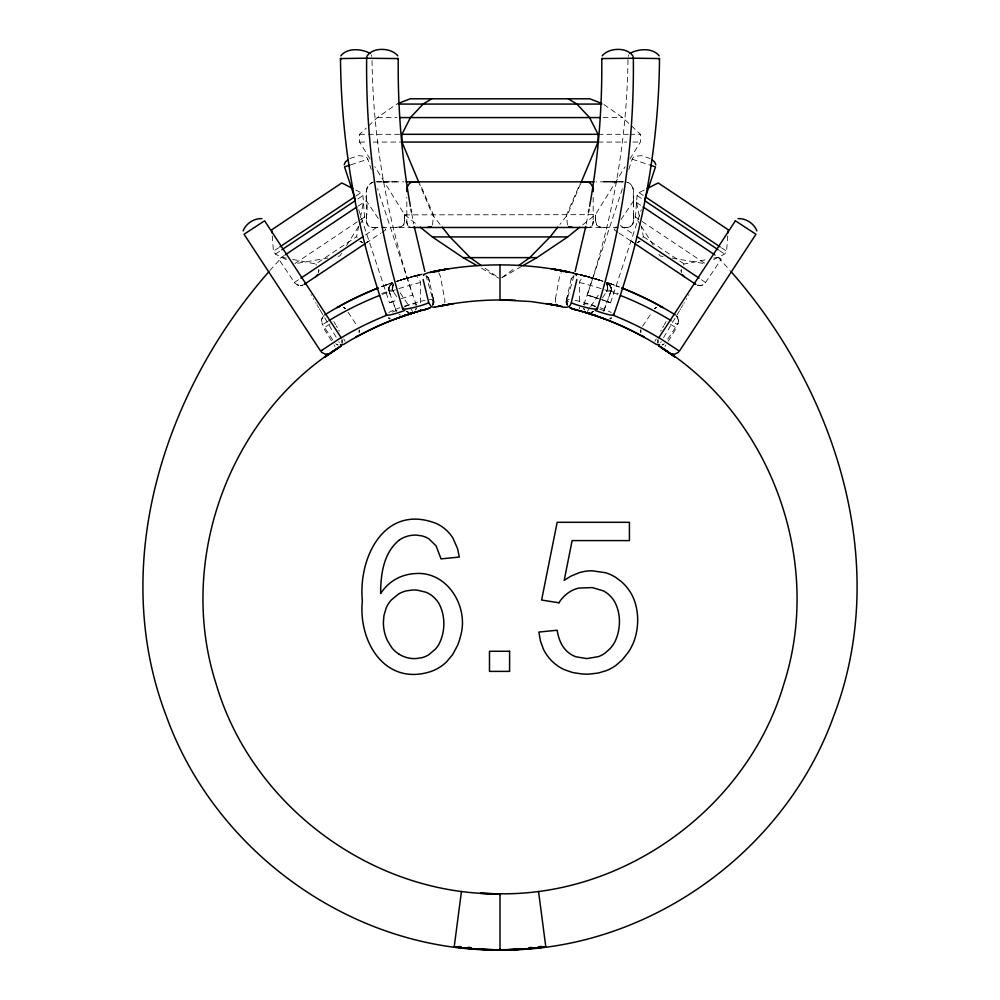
<?xml version="1.0" encoding="UTF-8"?>
<svg xmlns="http://www.w3.org/2000/svg" width="1000" height="1000" viewBox="0 0 1000 1000"><rect width="100%" height="100%" fill="white"/><g stroke="black" fill="none" stroke-linecap="round" stroke-linejoin="round"><path stroke-width="0.75" stroke-dasharray="5 3.75" d="M366.587 216.388L366.587 219.262M366.587 213.525L366.587 221.337A5.825 4.775 -90 0 0 369.45 226.688M366.587 208.75C368.35 200.787 362.113 186.688 372.413 182.35M404.575 220.35L403.963 224.2L402.013 226.4L395.8 227.475L400.788 226.938L403.488 225.025L404.538 222.037L404.575 214.662L374.862 166.7M404.575 217.3L404.575 215.875M404.575 214.862L595.425 214.662L625.138 166.7M593.175 197.3L593.175 221.137M582.7 224.862L595.425 214.662L595.462 222.037L596.512 225.025L599.212 226.938L604.2 227.475L600.962 227.3L596.85 225.463L595.425 220.1M595.425 218.825L595.425 217.3M595.425 215.875L595.425 214.963M607.513 283.25C611.287 285.1 612.325 294.363 610.575 286.475M633.413 219.737L633.413 221.337A5.825 4.775 -90 0 1 630.55 226.688M633.413 215.425L633.288 189.125L631.413 185.037L627.587 182.35M633.413 201.112C633.688 194.425 635.163 183.85 626.325 182M640.713 331.163L640.837 332.537L640.825 329.975M593.175 221.238L593.175 221.337A5.825 3.337 90 0 1 591.175 226.688A5.825 3.337 -90 0 0 593.175 221.4L593.175 221.337M607.75 287.688L607.125 284.925L607.562 289.5A359.8 341.337 -56.2 0 1 618.35 293.65M567.4 225.025L566.638 214.662L579.95 183.888M392.25 287.825L393.575 283.738M318.762 269.413L318.612 272.8M359.288 331.163L359.162 332.537L359.188 330.05M627.975 59.688C626.975 142.95 611.763 225.925 583.888 304.363L583.663 305.462M327.962 321.225A358.812 340.4 56.2 0 0 322.537 324.637L321.463 319.938L323.675 315.637M607.55 286.163L607.325 285.413L607.55 289.488M611.337 289.825L611.362 289.25M389.613 292.738L388.888 287.725L392.5 283.25M678.587 321.225L677.05 316.413L678.538 319.938L678.05 323.537L667.225 339.95M318.888 271.225L318.888 270.338M681.263 269.337L681.112 271.225M388.675 289.812L389.15 287.025L390.938 284.525A13.113 12.412 56.2 0 1 392.337 283.363M640.362 224.775L635.438 216.988L637.087 195.562L639.05 192.65L644.513 189.875M713.675 259.637L724.625 254.088L726.575 251.175L727.763 235.875M640.713 331.35L640.837 329.9M566.337 300.575L567.225 305.087M611.287 290.138L611.013 287.413L609.062 284.525A13.113 12.412 -56.2 0 0 607.663 283.363M602.55 297.762L606.962 291.087L607.725 287.238M381.662 293.637A359.825 341.362 56.2 0 1 392.475 289.55L393.4 283.988A7.025 7.025 0 0 0 393.425 291.737L397.45 297.762M555.413 298.812L559.6 276.325L561.25 272.812M388.738 288.275L388.65 289.65M586.275 223.925L588.237 213.663M292.575 259.375L315.763 263.988L356.613 236.675L358.688 226.262M360.425 217.512L363.387 202.6M566.312 303.675A10.738 9.938 -78.2 0 0 567.05 304.875A7.575 7.575 0 0 1 566.737 304.262L566.475 303.6A4.9 4.9 0 0 1 566.237 300.963L566.512 299.762M566.25 300.975L566.962 297.775M392.463 289.562L393.4 283.988L392.45 286.163M566.35 300.5L571.225 278.788L573.75 275.837L571.138 279.088A4.55 4.55 0 0 1 572.325 276.95L573.575 275.95M567.337 296.075L567.487 295.4M566.725 298.8L566.875 298.125M607.375 290.1L607.675 288.888L606.7 291.537M573.975 275.738L566.987 299.95L567.612 305.338M603.625 311.375L610.062 293.625C612.137 289.938 611.188 285.25 607.312 283.113L610.462 286.288M628.188 56.438L628.875 54.763M622.388 188.738L587.238 295.062L589.913 295.85M628.737 169.537L632.362 158.637L634.188 156.4L641.4 155.662L650.163 158.562M610.55 302.812L641.312 209.75M610.062 293.625L611.213 290.438L610.413 292.688M416.262 308.337L415.625 309.962L416.15 308.612M603.85 310.75L604.312 309.488M604.812 308.113L604.575 308.775M608.688 297.438L609.725 294.587M604.925 307.787L605.875 305.175M609.8 294.363L610.388 292.738M432.388 305.338L433.013 299.95L426.025 275.738M580.438 184.037L567.575 214.662L559.925 224.4M432.775 305.087L433.837 302.075L433.4 299.337M432.6 225.025L433.363 214.662L420.05 183.888M677.475 324.613L678.037 323.562L677.475 324.613A358.812 340.4 -56.2 0 0 672.038 321.225M607.188 290.613L606.575 291.737A7.025 7.025 0 0 0 606.6 283.988L606.475 283.8M654.95 341.262L656.275 338.938M660.688 331.175L661.287 330.112M662.7 327.612L663.675 325.9M664.325 324.762L666.125 321.587M660.65 342.537L661.2 341.6M663.562 337.612L679.788 310.25M680.2 309.562L680.688 308.75M681.338 307.65L682.212 306.175M682.638 305.45L683.075 304.713M683.95 303.238L684.388 302.5M686.275 299.325L686.725 298.562M688.6 295.4L689.038 294.662M629.85 159.075L640.4 142.062L640.4 134.312L622.625 117.587L603.275 104.075L599.913 102.762M664.987 346.45L665.888 345.012M668.25 341.188L676.388 328.05L670 323.963M341.587 253.35L339.95 255.95L336.925 256.475M346.512 245.562L358.812 226.075M359.637 224.775L364.562 216.988L362.912 195.562L360.95 192.65L355.487 189.875M585.712 276.075L584.85 275.837L598.575 279.788L583.638 275.525L579.475 281.75L579.475 304.212M614.388 229.525L614.987 228.625M615.725 227.525L616.237 226.762M621.013 219.613L633.7 200.65L641.8 206.062M587.337 311.537L589.85 307.775M590.688 306.525L599.913 292.725M642.775 237.587L643.388 236.675L641.312 226.262M642.613 326.238L651.975 312.238M683.5 265.087L684.237 263.988L707.425 259.375M697.513 285.25L701.55 285.413L704.975 283.35L721.237 259.175L715.725 255.487M705.588 282.575L700.163 278.85M269.862 270.587L281.85 257.25M323.8 315.538L321.737 318.663L321.413 321.225M654.463 308.738L656.287 307.4M370.15 159.075L359.6 142.062L359.6 134.312L366.262 128.038M368.488 125.95L377.375 117.587L396.725 104.075L400.087 102.762M392.713 283.1L390.037 285.538L392.688 283.113L391.925 283.663M592.288 312.025L593.1 311.425M664.312 343.762L662.1 344.988L663.175 344.525M639.837 241.287L637.513 242.45M501.863 277.525L514.9 268.238M286.325 259.637L275.375 254.088L273.425 251.175L278.575 247.738M355.812 196.088L360.95 192.65M275.375 254.088L280.525 250.65M357.762 199.013L362.912 195.562M284.275 255.487L278.762 259.175L295.025 283.35L298.45 285.413L302.488 285.25M358.2 206.062L366.3 200.65L378.988 219.613M364.562 216.988L294.525 263.8L327.837 258.05M294.375 282.512L299.837 278.85M365.5 234.963L379.725 225.45M365.8 243.2L380.7 233.238M381.925 232.425L385.812 229.825M368.237 241.562L368.3 241.525A7.025 7.025 0 0 1 366.55 242.375L368.237 241.562L366.613 242.35M591.15 226.575L589.862 227.175A26.1 14.95 90 0 1 588.725 227.387A26.1 14.95 -90 0 0 589.862 227.188M330 323.963L323.612 328.05L331.75 341.188M502.312 277.525L521.938 266.25M590.9 312.688L592.9 311.575M639.587 241.462L638.787 241.95M702.9 284.9L700.525 285.587L697.013 285.062L699.725 285.625L698.012 285.4M349.837 158.562L358.6 155.662L365.812 156.4L367.638 158.637L371.262 169.537M630.513 226.575L628.675 227.175A26.1 21.4 90 0 1 626.438 227.425L623.9 227.475M389.462 302.8L391.388 302.087M390.325 302.475L397.65 299.85M391.712 301.962L393.3 301.388L392.425 301.7M413.438 276.3L396.838 281.25L416.362 275.525L420.525 281.75L420.525 304.212M385.438 285.2L393.188 282.462M301.988 285.4L302.987 285.062L300.275 285.625L301.988 285.4L297.025 284.862M350.825 164.825L367.85 159.188M401.287 298.625L412.75 295.075L377.612 188.738M395.988 281.525L422.612 273.962M397.688 280.975L398.7 280.65M399.387 280.425L400.4 280.113M401.763 279.688L420.887 274.425L419.6 274.7M405.188 278.637L400.975 279.925L420.588 274.5L414.3 276.075M420.838 274.425L401.425 279.788L404.85 278.75M403.137 279.262L403.812 279.05M373.675 182C360.188 186.762 369.263 205.275 366.587 215.425M397.088 281.163L416.362 275.525L398.3 280.775A365.087 347.075 56.2 0 1 416.362 275.512M407.925 277.838L409.65 277.35M402.95 279.325L420.812 274.462M406.9 278.137L420.625 274.45L412.4 276.588L415.163 275.837L414.462 276.025M417.312 275.275L414.663 275.975L421.725 274.212M412.675 276.512L421.575 274.25M417.575 275.212L417.75 275.163A14.525 14.525 0 0 1 421.3 274.662L418.025 275.1L420.988 274.363M420.525 282.475L416.287 283.55A358.812 340.4 56.2 0 0 380.775 295.012M713.763 258.125L718.312 257.213M417.912 275.125L421.425 274.688M622.888 181.838L596.05 181.85M623.638 181.838L621.888 181.838M616.6 181.85L611.4 181.838M383.462 181.85L388.6 181.838M379.363 181.838L378.363 181.838M382.35 181.85L392.975 181.838M618.65 181.85L619.9 181.838M377.625 227.475L376.35 227.475M377.375 117.587L396.887 117.587M603.112 117.587L622.625 117.587M359.6 134.312L401.95 134.312M598.05 134.312L628.3 134.312M629.812 134.312L640.4 134.312M359.6 142.062L367.163 142.062M373.212 142.062L401.95 142.062M598.05 142.062L626.788 142.062M632.837 142.062L640.4 142.062M383.363 181.85L397.337 181.838M376.362 181.838L403.95 181.85M617.15 181.85L602.663 181.838L617.65 181.85M412.962 227.475L373.562 227.438A26.1 21.4 90 0 1 371.325 227.188L369.487 226.575M587.038 227.475L624.637 227.475C633.288 229.137 634.775 219.812 633.413 213.525M620.638 181.838L621.638 181.838M379.85 181.838L381.85 181.85M378.113 181.838L376.863 181.838M623.65 227.475L622.125 227.475M376.1 227.475C371.075 228.412 365.575 225.225 366.587 219.737M616.263 181.838L616.15 181.838M578.575 274.688L581.125 274.913M663.075 256.475L660.05 255.95L658.413 253.35M672.163 258.05L705.475 263.8L635.438 216.988M581.237 274.938L604.012 281.525M281.688 257.213L286.238 258.125M579.2 274.462L583.725 275.55M580.4 274.7L579.012 274.363L593.625 278.288M579.475 282.475L583.713 283.55A358.812 340.4 -56.2 0 1 619.225 295.012M602.913 281.163L578.8 274.688A14.525 14.525 0 0 1 582.25 275.188L582.35 275.188M579.012 274.363L597.062 279.325L595.087 278.725M587.325 276.512L575.462 273.512L600.988 280.55L579.388 274.45L593.1 278.137M576.45 273.738L589.3 277.05L577.438 273.975M586.225 276.212L585.538 276.025M586.912 276.4L600.013 280.238M591.05 277.55L592.075 277.838M585.35 275.975L599.025 279.925M362.488 242.45L360.163 241.287M593.45 278.238L594.138 278.438M587.463 295.138L593.125 296.837L590.688 296.087M588.138 295.325L593.125 296.837M596.188 279.05L596.875 279.262M597.212 279.363L597.9 279.575M592.013 296.488L598.987 298.712L594.5 297.262M595.725 278.913L601.7 280.775A365.087 347.075 -56.2 0 0 583.638 275.512M633.45 242.375L631.763 241.562L633.45 242.375A7.025 7.025 0 0 1 631.7 241.525M410.138 227.188A26.1 14.95 90 0 0 411.275 227.387A26.1 14.95 -90 0 1 410.138 227.188L408.85 226.575M600.962 280.538L601.638 280.763M597.25 298.137L598.975 298.712M632.15 159.188L649.175 164.825M600.087 299.088L605.875 301.087M606.812 282.462L614.562 285.2M602.35 299.85L603.425 300.225M610.538 302.8L604.8 300.712L607.175 301.562M604.8 300.712L609.675 302.475M607.95 301.837L610.325 302.725M336.887 344.55L338.038 345.037L335.688 343.762M398.975 314.475L400.425 315.087M361.213 241.95L360.412 241.462M343.713 307.4L345.538 308.738M406.9 311.425L409.1 312.688M481.525 268.238L498.85 278.2M429.538 282.087L428.425 277.938L426.25 275.837L428.762 278.712L432.438 295.062M639.05 192.65L644.188 196.088M721.425 247.738L726.575 251.175M637.087 195.562L642.237 199.013M719.475 250.65L724.625 254.088M643.388 236.675L684.237 263.988M620.275 225.45L634.5 234.963M614.188 229.825L618.075 232.425M619.3 233.238L634.2 243.2M606.438 282.587L609.963 285.538M485.1 268.238L498.137 277.525M426.425 275.938L427.612 276.863A4.55 4.55 0 0 1 428.875 279.088M404.575 214.662L417.3 224.862M608.075 283.663L608.787 284.262M676.263 315.587L678 317.975L676.2 315.538M718.15 257.25L730.138 270.587M438.762 272.812L440.4 276.325L444.412 297.838M440.075 224.4L432.425 214.662L419.562 184.037M383.762 226.762L384.275 227.525M385.012 228.625L385.613 229.525M400.087 292.725L409.312 306.525M410.15 307.775L412.663 311.537M356.613 236.675L357.225 237.587M315.763 263.988L316.5 265.087M348.025 312.238L357.388 326.238M332.775 339.95L321.962 323.562L322.525 324.613M607.362 285.55L606.6 283.988L607.025 284.713M641.188 226.075L653.487 245.562M334.113 345.012L335.012 346.45M310.963 294.662L311.4 295.4M313.275 298.562L313.725 299.325M315.613 302.5L316.05 303.238M316.925 304.713L317.362 305.45M317.787 306.175L318.663 307.65M319.312 308.75L319.8 309.562M320.213 310.25L336.438 337.612M338.8 341.6L339.35 342.537M333.875 321.587L335.675 324.762M336.325 325.9L337.3 327.612M338.713 330.112L339.312 331.175M343.725 338.938L345.05 341.262M606.6 283.988L607.087 284.862M392.812 290.613L393.425 291.737L392.537 289.837M371.125 54.763L371.812 56.438M392.625 290.1L392.325 288.913L393.3 291.537M583.85 308.612L584.375 309.962L583.737 308.337M395.9 310.062L396.262 311.062M389.588 292.675L396.388 311.388M389.963 293.712L390.213 294.363M394.312 305.675L395 307.587M394.125 305.163L394.363 305.825M389.938 293.625L388.8 290.438A3.425 3.25 68.1 0 1 388.675 289.812M395.312 308.438L395.812 309.8M358.688 209.75L389.45 302.812M433.125 298.125L433.275 298.8L431.775 292.062M432.887 297.062L433.375 299.2M433.338 299.062L433.688 300.637M433.512 299.825L433.75 300.963A4.938 4.938 0 0 1 433.413 303.925L433.263 304.25A7.575 7.575 0 0 1 432.9 304.9M416.337 305.462L416.112 304.363C388.237 225.925 373.025 142.95 372.025 59.688M681.388 272.8L681.125 270.262M636.613 202.6L639.575 217.512M411.763 213.663L413.725 223.925M444.438 297.975L444.487 298.25M392.275 287.238L392.75 290.45M359.162 329.9L359.288 331.35M272.238 235.875L273.425 251.175M406.825 221.337L406.825 221.4A5.825 3.337 -90 0 0 408.825 226.688A5.825 3.337 90 0 1 406.825 221.4L406.825 197.3M633.413 202.075L633.413 208.75M633.413 216.388L633.413 218.775M595.425 219.887L595.425 219.025M404.575 217.712L404.575 218.725M579.475 307.375L579.475 308.875M404.438 306.15A15.888 2.112 -19.6 0 1 415.575 305.087M388.8 312.525A15.888 2.112 -19.6 0 1 399.787 307.725M429.375 299.637A15.913 2.125 -15.8 0 1 431.388 301.55M404.625 306.825A15.913 2.125 -15.8 0 1 424.975 300.363M568.612 301.55A15.913 2.125 15.8 0 1 570.625 299.637M575.025 300.363A15.913 2.125 15.8 0 1 595.375 306.825M584.425 305.087A15.888 2.112 19.6 0 1 595.562 306.15M600.212 307.725A15.888 2.112 19.6 0 1 611.2 312.525M640.138 241.05A7.025 7.025 0 0 1 637.675 242.4M608.112 282.913A365.812 347.762 -56.2 0 1 618.4 286.65M591.225 312.462A8.738 5.088 -71.9 0 0 593.325 311.238A7.025 7.025 0 0 1 591.438 312.475M599.788 309.163A336.337 319.075 -56.2 0 1 607.612 312.062M381.6 286.65A365.812 347.762 56.2 0 1 391.887 282.913M408.738 312.462A8.738 5.112 72.1 0 1 406.637 311.238M392.388 312.062A336.337 319.075 56.2 0 1 400.213 309.163M408.562 312.475A7.025 7.025 0 0 1 406.675 311.212M444.712 298.988A4.4 1.875 78.8 0 1 444.762 301.35M444.963 301.688A10.55 4.15 79.4 0 1 444.7 302.75M433.812 301.175A4.387 4.112 75.9 0 1 433.512 303.562M433.8 303.738A10.738 9.975 77.2 0 1 433.038 304.938M555.45 298.975A4.4 1.587 -80.1 0 0 555.363 301.2A10.55 4.037 -79.8 0 0 555.55 302.275M566.5 303.55A4.387 4.05 -78.7 0 1 566.2 301.175M388.663 290.738A5.987 5.663 56.2 0 1 390.775 285.05M609.225 285.062A5.987 5.663 -56.2 0 1 611.337 290.75M362.325 242.4A7.025 7.025 0 0 1 359.862 241.05M655.15 308.125L654.412 308.788L656.55 307.275L655.15 308.125M386.45 284.837L380.588 287.038A365.087 347.075 56.2 0 1 392.35 282.75L386.45 284.837M613.55 284.837L607.65 282.75A365.087 347.075 -56.2 0 1 619.412 287.038L613.55 284.837M344.85 308.125L343.45 307.275L345.588 308.788L344.85 308.125"/><path stroke-width="1.5" d="M341.712 58.637L340.412 58.575L367.362 58.15L366.65 58.225C365.65 142.975 377.863 227.85 402.725 308.875M397.413 58.513L398.237 58.575C397.713 108.062 401.712 157.6 410.4 206.325M500 264.925L500 299.812L531.237 301.575L558.438 305.725C562.775 307.262 569.888 309.387 571.188 302.913A3.675 1.238 -75.6 0 0 571.325 302.387L576.763 280.025A3.65 1.338 -77.2 0 0 576.862 279.488M406.825 191.575C406.3 186.887 409.375 180.738 414.875 181.838M597.275 308.875C622.137 227.85 634.35 142.975 633.35 58.225L632.675 58.175L659.513 58.562C658.8 145.75 642.812 232.638 613.7 314.775M728 232.825L728.225 229.762L658.2 182.938L647.25 188.487M657.9 340.025L657.913 342.887M342.088 342.887L342.1 340.025M545.7 946.1L545.788 946.8C515.438 950.863 484.575 950.725 454.2 946.862L454.3 946.1M454.363 945.638L461.3 892.65M461.362 892.188L461.45 891.488M589.6 206.325C598.288 157.6 602.288 108.062 601.763 58.575L602.587 58.513M588.513 212.2L589.075 209.262M585.65 226.838L575.15 271.488M344.188 164.812L345.262 162.138L348 159.662M243.137 230.938C245.75 223.663 254.213 218.125 261.925 218.637M366.838 56.438C372.525 46.8 391.062 47.45 397.8 55.825M644.737 199.4L655.475 166.9L650.2 165.162M423.512 275.45L424.038 274.475M580.913 182.9L598.05 142.062L598.05 134.312L589.587 117.587L576.9 104.075L568.263 98.8M340.838 55.85C347.2 47.587 361.587 48.6 369.913 53.388M602.2 55.825C608.938 47.45 627.475 46.8 633.162 56.438M419.087 182.9L401.95 142.062L401.95 134.312L410.412 117.587L423.1 104.075L431.737 98.8M659.513 344.45L658.737 345.75C770.025 414.2 824.125 560.112 783.725 684.45C747.887 806.325 626.975 895.462 500 893.787C373.025 895.462 252.113 806.325 216.275 684.45C176.262 561.125 229 416.375 338.75 347.438L339 347.35M317.825 274.538L315.775 276.637M424.113 274.387L428.113 272.7L437.188 271.5M557.737 227.188L550.075 236.925L529.8 257.625L518.625 265.587M357.812 335.525L355.675 337.35A329.762 312.087 56.2 0 1 413.5 312.787L414.113 312.613M268.863 271.7C164.788 390.087 107.987 563.713 166.337 716.162C215.525 853.037 354.062 951.787 500 949.975C645.938 951.775 784.475 853.05 833.662 716.162C892.013 563.713 835.212 390.087 731.137 271.7M678.587 352.163L674.862 354.188L670.662 353.7M523.088 265.587L536.95 257.625L567.675 236.925L579.812 227.188M399.3 540.062C383.438 552.663 380.65 574.587 380.637 593.55C386.138 584.963 394.637 578.337 404.45 575.45A43.688 43.688 0 0 1 414.725 573.6C447.312 570.562 469.312 606.962 460.513 636.213A56.737 56.737 0 0 1 457.35 645.85L452.562 654.688L446.463 661.963A42.287 42.287 0 0 1 439.075 667.638A43.587 43.587 0 0 1 430.637 671.6C384.95 686.225 358.113 641.625 362.35 600.725C358.1 556.65 385.15 503.45 436.225 523.462A37.975 37.975 0 0 1 445.662 529.538A37.85 37.85 0 0 1 452.912 538.075L457.6 548.763L459.3 557.062L441.012 558.888L436.125 545.887L428.913 538.862A23.8 23.8 0 0 0 421.938 535.887L416.737 535.138A30.863 30.863 0 0 0 413.175 535.188A27.825 27.825 0 0 0 399.3 540.037M431.337 226.575L427.238 227.475M630.087 53.388C638.413 48.6 652.8 47.587 659.163 55.85M330.525 353.038L331.375 352.438M331.637 352.262L332.463 351.7M341.325 345.863L324.375 357.425L341.287 345.812L340.487 344.45M332.825 351.438L338.775 347.5M279.862 246.875L354.525 196.95M281.812 249.788L355.188 200.738M285.338 254.775L356.9 206.925M300.938 278.125L363.312 236.425M304.113 284.45L365.387 243.475M610.087 318.7L611.362 317.913M562.825 271.5L565.538 271.35M442.587 305.462L441.625 305.712M398.413 103.425L410.15 98.8L589.85 98.8L601.587 103.425M395.662 318.85L396.037 318.712M396 318.725L396.975 318.363M397.375 318.212L398.913 317.65M398.812 317.688L399.913 317.288M399.7 317.362L402.725 316.3M401 316.9L401.662 316.663M402.6 316.35L403.537 316.025M403.387 316.075L404.475 315.7M404.312 315.75L407.812 314.587M329.338 353.7L325.138 354.188L321.413 352.163M409.862 313.925L407.738 314.613L408.725 314.288M404.6 315.4L407.55 314.675M406.725 314.95L408.2 314.462M349.8 165.162L344.525 166.9L355.262 199.4M407.287 314.762L407.212 314.788A13.913 13.162 56.2 0 1 404.4 315.438M409.712 313.975L411.388 313.45L410.337 313.775M411.238 313.5L412.512 313.1M411.75 313.325L413.6 312.762L412.612 313.062M413.738 312.725L414.425 312.512M414.288 312.55L414.988 312.337M414.8 312.4L416.438 311.913M413.3 312.863L413.5 312.8A7.025 7.025 0 0 1 410.213 312.987M416.125 312.013L416.875 311.788M416.525 311.887L417.325 311.65M398.237 58.575L366.763 58.25M417.05 311.737L418.612 311.288M419 311.175L419.75 310.963M426.737 309.1C429.875 308.238 421.312 310.538 426.438 309.175A12.8 12.8 0 0 0 430.375 307.512A10.738 9.975 77.2 0 1 427.713 308.575M420 310.9L422.125 310.312M421.662 310.438L422.413 310.225M422.275 310.275L423.05 310.062M422.887 310.1L424.762 309.6M423.725 309.875L424.588 309.65M424.9 309.575L425.9 309.312M426.5 309.15L427.65 308.863M413.1 312.9L410.538 313.038M340.412 58.575L340.487 58.562C341.2 145.75 357.188 232.638 386.3 314.775M435.05 307.113L440.7 305.9M434.725 307.175L431.463 306.863L428.825 302.913A3.675 1.65 77.2 0 1 428.65 302.387L428.562 301.988M659.513 58.6L658.288 58.637M441.325 305.775L441.037 305.825C465.562 300.938 490.662 299.125 515.65 300.312M434.212 271.4L433.988 271.45C477.038 262.787 521.75 262.712 564.837 271.2M430.538 272.162L447.725 268.95L435.238 271.188M437.875 306.488L453.25 303.612L439.975 306.05M432.887 271.675L447.725 268.962M339.525 306.7L337.075 307.538A365.812 347.762 56.2 0 1 377.775 288.137M738.075 218.637C745.788 218.125 754.25 223.663 756.862 230.938M589.462 313.038L587.85 313.212M538.713 946.787L541.512 946.513M529 947.725L531.625 947.475M538.1 946.838L541.138 946.538M545.8 946.862C515.4 950.688 484.6 950.688 454.2 946.862M633.237 58.25L601.763 58.575M340.513 345.35L343.825 344.3A329.562 311.913 56.2 0 1 420.525 310.75L420.525 309.662M500 949.975L522.987 949.212L500 950L477.013 949.25M587.463 227.475L412.537 227.475M415.05 181.838L415.75 181.838M582.688 181.85L583.737 181.838M585.125 181.838C590.625 180.75 593.713 186.875 593.175 191.575M413.65 227.475L414.538 227.475M398.275 104.075L601.725 104.075M399.9 117.587L600.1 117.587M401.95 134.312L598.05 134.312M401.95 142.062L598.05 142.062M406.062 181.838L593.938 181.838M420.188 227.188L432.325 236.925L567.675 236.925M432.325 236.925L463.05 257.625L536.95 257.625M584.95 181.838L584.075 181.838M416.1 181.838L418.537 181.85M586.35 227.475L585.288 227.475M572.762 227.475L568.663 226.575M659.488 345.35L656.175 344.3A329.562 311.913 -56.2 0 0 579.475 310.75L578.9 310.587M468.375 947.475L471.275 947.763M458.862 946.538L461.287 946.787M467.962 947.438L471 947.725M660.475 306.7L662.925 307.538A365.812 347.762 -56.2 0 0 622.225 288.137M558.987 602.8L541.613 600.05L557.163 522.312L629.425 522.312L629.425 540.6L572.112 540.6L564.212 580.312L570.9 576.15L579.5 572.612A43.438 43.438 0 0 1 591.962 570.775L605.55 572.725A41.612 41.612 0 0 1 615.575 577.3L621.025 581.337A49.85 49.85 0 0 1 626.025 586.325L627.525 588.15A45.287 45.287 0 0 1 633.462 598.15C638.85 611.087 638.875 625.975 634.7 639.25A53.562 53.562 0 0 1 628.625 651.838L622.112 660.013L615.875 665.413A44.088 44.088 0 0 1 606.425 670.6L598.475 672.987L589.788 674.062A67.1 67.1 0 0 1 581.763 673.95L572.537 672.513L564.25 669.638A42.713 42.713 0 0 1 553.55 662.613A44.562 44.562 0 0 1 550.513 659.625A42.438 42.438 0 0 1 543.45 649.225L540.475 641.112L538.875 632.062L557.163 630.237C558.413 638.462 561.55 646.925 568.162 652.337A26.263 26.263 0 0 0 575.988 656.812L586.788 658.587L598.337 656.65A28.688 28.688 0 0 0 605.363 652.887L610.25 648.45A32.837 32.837 0 0 0 615.05 641.475C620.862 629.1 621.15 613.575 614.487 601.475A28.95 28.95 0 0 0 609.587 595.337A27.35 27.35 0 0 0 603.275 590.837L592.263 587.575L578.925 588.075A28.637 28.637 0 0 0 570.2 591.55A33.363 33.363 0 0 0 558.962 602.775M562.125 306.488L546.75 303.625L558.975 305.825M567.125 271.675L552.275 268.962L573.188 272.987M546.75 303.625L560.025 306.05M587.125 312.962L586.4 312.762L587.3 312.987M558.075 305.663L557.487 305.487M565.75 271.4L569.475 272.162M573.438 273.038L575.887 274.387M573.488 309.163L572.013 308.775L576 309.812M572.1 308.8L572.825 308.962M574.95 309.538L574.025 309.3M573.413 309.137L574.325 309.363M574.487 309.413L575.2 309.587M575.237 309.6L576.538 309.95M586.725 312.863L585.312 312.438M576.188 309.862L577.112 310.1M576.8 310.025L577.688 310.262M592.863 314.812L595.413 315.4A13.913 13.162 -56.2 0 1 592.875 314.788L592.188 314.587M577.375 310.175L578.6 310.5M578.35 310.438L579.012 310.625M579.263 310.688L580 310.9M580.5 311.038L579.825 310.85M580.138 310.938L581 311.175M580.763 311.112L581.5 311.312M581.112 311.212L582.337 311.562M582.212 311.525L582.9 311.725M584.7 312.25L585.1 312.375M584.812 312.288L585.712 312.562M586.912 312.925L587.975 313.25M588.162 313.3L589.475 313.712M588.987 313.562L591.325 314.312M590.288 313.975L591.05 314.225M591.2 314.275L592.638 314.738M591.35 314.312L592.263 314.613M592.45 314.675L593.075 314.875M593.5 315.025L595.525 315.7M595.375 315.65L597.4 316.35M597.638 316.425L598.787 316.825M599 316.9L600.3 317.362M600.5 317.438L601.188 317.688M601.087 317.65L601.825 317.913M601.737 317.887L604.35 318.85M352.75 188.487L341.8 182.938L271.775 229.762L272 232.825M463.05 257.625L476.912 265.587M388.638 317.913L389.913 318.7M661.025 347.362L666.975 351.312M645.475 196.95L720.138 246.875M644.812 200.738L718.188 249.788M643.1 206.925L714.663 254.775M636.688 236.425L699.062 278.125M634.612 243.475L695.888 284.45M684.225 276.637L682.212 274.6M658.675 345.863L675.625 357.425L661.25 347.438M667.362 351.575L668.213 352.163M668.625 352.438L669.5 353.05M481.375 265.587L470.2 257.625L449.925 236.925L442.262 227.188M652 159.662L654.737 162.138L655.812 164.812M642.188 335.525L644.325 337.35A329.762 312.087 -56.2 0 0 586.5 312.787A7.025 7.025 0 0 0 589.788 312.987M575.962 274.488L576.487 275.45M424.85 271.488L414.35 226.838M428.6 302.113L423.263 280.075A3.613 1.688 75.6 0 1 423.175 279.5M410.925 209.262L411.488 212.2M538.55 891.488L538.638 892.188M538.7 892.65L545.638 945.638M500 894L500 894.712M500 895.175L500 948.6M500 949.075L500 949.788M428.1 303.075A15.913 2.125 -15.8 0 1 409.725 308.4A15.913 2.125 -15.8 0 1 403.062 307.775M404.825 310.387A15.888 2.112 -19.6 0 1 386.6 314.05M613.4 314.05A15.888 2.112 19.6 0 1 595.175 310.387M596.938 307.775A15.913 2.125 15.8 0 1 590.275 308.4A15.913 2.125 15.8 0 1 571.9 303.075M621.75 287.95A365.087 347.075 -56.2 0 1 675.263 314.875M613.237 315.287A335.662 318.438 -56.2 0 1 659.5 338.237M620.425 295.475A358.812 340.4 -56.2 0 1 670.95 320.55M324.738 314.875A365.087 347.075 56.2 0 1 378.25 287.95M340.5 338.237A335.662 318.438 56.2 0 1 386.763 315.287M329.05 320.55A358.812 340.4 56.2 0 1 379.575 295.475M443.738 304.587A10.55 4.15 79.4 0 1 442.55 305.262M557.475 305.25A10.55 4.037 -79.8 0 1 556.362 304.3M572.288 308.575A10.738 9.938 -78.2 0 1 569.725 307.438A12.65 12.65 0 0 0 573.575 309.137M398.812 654.075A29.588 29.588 0 0 0 416.2 658.562L422.013 657.663A25.45 25.45 0 0 0 428.562 654.9L435.4 649.15A29.75 29.75 0 0 0 439.05 644.013C445.312 631.763 445.588 616.087 439.113 603.862A28.163 28.163 0 0 0 436.5 600.112A28.95 28.95 0 0 0 433.363 596.862L432.238 595.913A26.263 26.263 0 0 0 425.988 592.238L417.188 590.125A36.987 36.987 0 0 0 412.362 590.025L406.337 590.862A28.375 28.375 0 0 0 398.212 594.225L391.2 600.112A29.225 29.225 0 0 0 386.2 607.888L383.938 615.562L383.387 622.487A42.525 42.525 0 0 0 387.512 640.75L391.712 647.575A28.775 28.775 0 0 0 398.837 654.038M735.4 220.8L658.9 337.587L679.388 351.138L755.95 234.262L735.4 220.8M321.725 350.387L320.637 351.112L244.05 234.262L264.6 220.8L341.1 337.587L321.725 350.387M509.6 651.275L489.487 651.275L489.487 671.388L509.6 671.388L509.6 651.275M500 893.95L480.662 893.325L500 893.95M565.938 271.438L552.275 268.962L565.938 271.438"/></g></svg>
